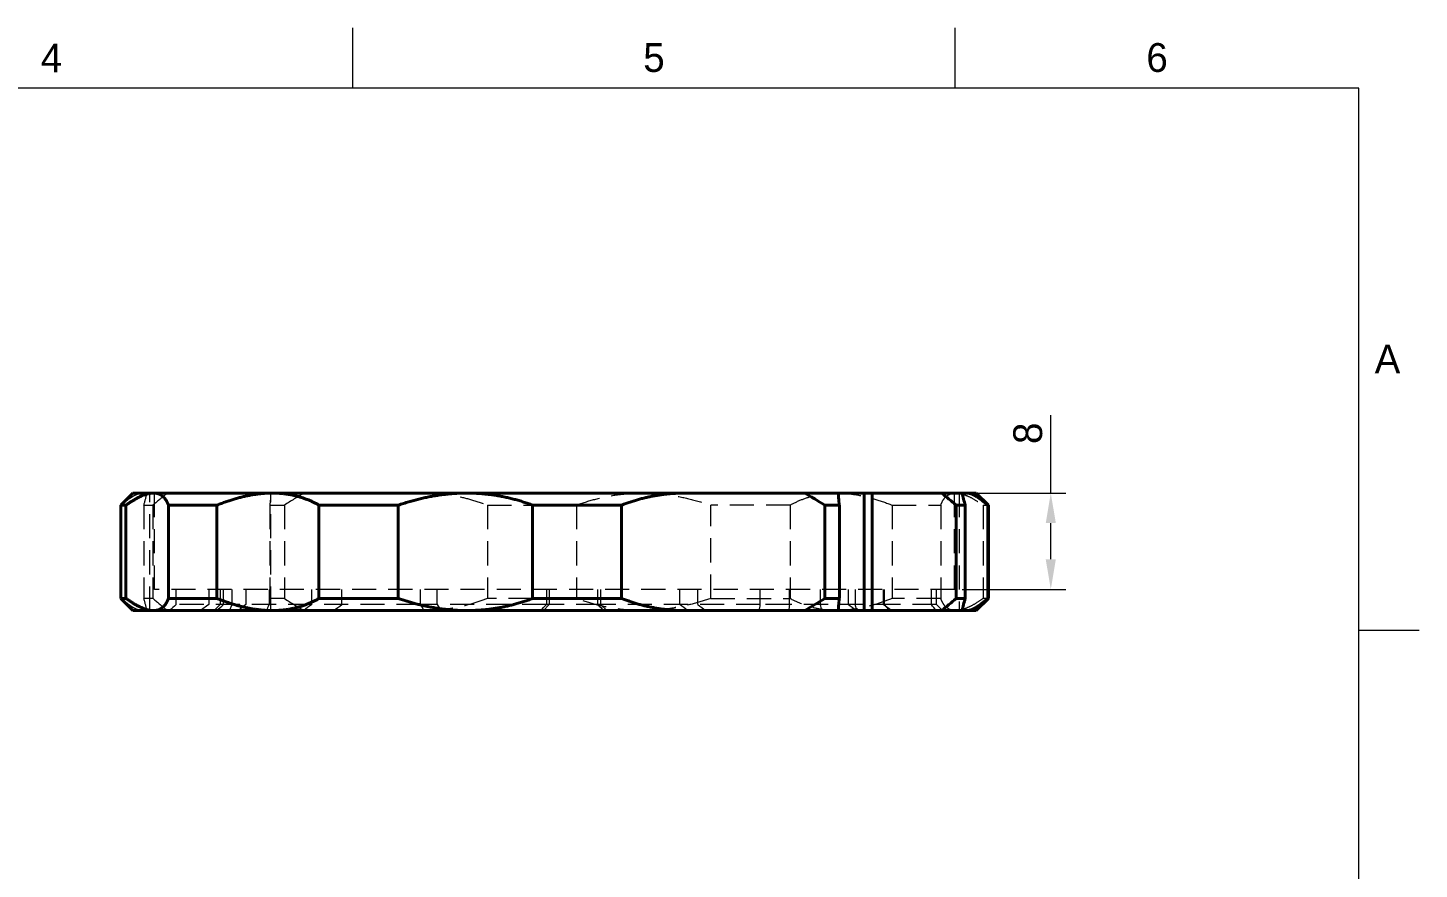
# Model space of a CAD drawing. Header units: millimetres. Extents: x 15 to 292, y 5 to 205.
# Drawn here: x 176.5 to 292, y 135.2 to 205 of the extents above; entities that cross this region are included whole.
import ezdxf

# ---------------------------------------------------------------- set-up
doc = ezdxf.new("R2010")
doc.units = ezdxf.units.MM
doc.linetypes.add('DraftedLine', pattern=[3, 2, -1])
for name, color, linetype in [('Annotations', 7, 'Continuous'), ('Border', 7, 'Continuous'), ('Geometries', 7, 'Continuous')]:
    doc.layers.add(name, color=color, linetype=linetype)
doc.styles.add('Shapr0', font='txt', dxfattribs={"height": 2.3925})
doc.styles.add('Shapr8', font='txt', dxfattribs={"height": 2.3925})
doc.dimstyles.new('ISO-25', dxfattribs={"dimtxt": 2.5, "dimasz": 2.5, "dimexe": 1.25, "dimexo": 0.625, "dimtad": 1, "dimtxsty": 'Standard', "dimcen": 2.5, "dimadec": 0, "dimazin": 0, "dimtfac": 1, "dimtmove": 0, "dimatfit": 3, "dimfxl": 1, "dimarcsym": 0})

# ---------------------------------------------------------------- blocks, each defined once
blk = doc.blocks.new('*D3')
at = {"layer": 'Annotations', "color": 0, "linetype": 'Continuous', "lineweight": 15}
for p, q in [((261.43, 166.38), (261.43, 172.84)), ((254.07, 166.38), (262.68, 166.38)), ((261.43, 160.88), (261.43, 163.88)), ((254.07, 158.38), (262.68, 158.38))]:
    blk.add_line(p, q, dxfattribs=at)
at = {"layer": 'Annotations', "color": 0}
for points in [[(261.85, 163.88), (261.01, 163.88), (261.43, 166.38)], [(261.01, 160.88), (261.85, 160.88), (261.43, 158.38)]]:
    blk.add_solid(points, dxfattribs=at)
at = {"layer": 'Defpoints', "color": 0}
for p in [(253.45, 166.38), (261.43, 166.38), (253.45, 158.38)]:
    blk.add_point(p, dxfattribs=at)
at = {"layer": 'Annotations', "color": 0, "lineweight": 15, "insert": (259.53, 171.34), "char_height": 2.393, "attachment_point": 5, "rotation": 90, "style": 'Shapr8'}
blk.add_mtext('\\A1;8', dxfattribs=at)

msp = doc.modelspace()

# ---------------------------------------------------------------- linework, layer by layer
at = {"layer": 'Border', "linetype": 'Continuous', "lineweight": 15}
for p, q in [((203.5, 200), (203.5, 205)), ((253.5, 200), (253.5, 205)), ((287, 200), (20, 200)), ((287, 10), (287, 200)), ((287, 155), (292, 155))]:
    msp.add_line(p, q, dxfattribs=at)
at = {"layer": 'Geometries', "linetype": 'Continuous', "lineweight": 40}
for p, q in [((185.25, 166.375), (184.25, 165.375)), ((185.25, 166.375), (186.963, 166.375)), ((186.963, 166.375), (196.83, 166.375)), ((196.83, 166.375), (212.973, 166.375)), ((212.973, 166.375), (231.066, 166.375)), ((231.066, 166.375), (241.013, 166.375)), ((241.013, 166.375), (243.808, 166.375)), ((243.808, 166.375), (243.808, 166.375)), ((243.808, 166.375), (245.933, 166.375)), ((245.933, 166.375), (245.933, 156.625)), ((245.933, 166.375), (246.607, 166.375)), ((246.607, 166.375), (246.607, 156.625)), ((246.607, 166.375), (252.366, 166.375)), ((252.366, 166.375), (254.072, 166.375)), ((254.072, 166.375), (254.485, 166.375)), ((254.485, 166.375), (255.25, 166.375)), ((256.25, 165.375), (255.25, 166.375)), ((184.25, 165.375), (184.25, 157.625)), ((184.683, 165.375), (184.25, 165.375)), ((184.683, 165.375), (184.683, 157.625)), ((188.204, 165.375), (188.204, 157.625)), ((192.23, 165.375), (188.204, 165.375)), ((192.23, 165.375), (192.23, 157.625)), ((200.7, 165.375), (200.7, 157.625)), ((207.286, 165.375), (200.7, 165.375)), ((207.286, 165.375), (207.286, 157.625)), ((218.433, 165.375), (218.433, 157.625)), ((225.815, 165.375), (218.433, 165.375)), ((225.815, 165.375), (225.815, 157.625)), ((242.672, 165.375), (242.672, 157.625)), ((243.885, 165.375), (242.672, 165.375)), ((243.885, 165.375), (243.885, 157.625)), ((253.573, 165.375), (253.573, 157.625)), ((254.329, 165.375), (253.573, 165.375)), ((254.329, 165.375), (254.329, 157.625)), ((256.204, 165.375), (256.204, 157.625)), ((256.25, 165.375), (256.204, 165.375)), ((256.25, 157.625), (256.25, 165.375)), ((184.25, 157.625), (185.25, 156.625)), ((184.25, 157.625), (184.683, 157.625)), ((188.204, 157.625), (192.23, 157.625)), ((200.7, 157.625), (207.286, 157.625)), ((218.433, 157.625), (225.815, 157.625)), ((242.672, 157.625), (243.885, 157.625)), ((253.573, 157.625), (254.329, 157.625)), ((255.25, 156.625), (256.25, 157.625)), ((256.204, 157.625), (256.25, 157.625)), ((186.963, 156.625), (185.25, 156.625)), ((196.83, 156.625), (186.963, 156.625)), ((212.973, 156.625), (196.83, 156.625)), ((231.066, 156.625), (212.973, 156.625)), ((231.066, 156.625), (241.013, 156.625)), ((243.808, 156.625), (241.013, 156.625)), ((243.808, 156.625), (243.808, 156.625)), ((243.808, 156.625), (245.933, 156.625)), ((245.933, 156.625), (246.607, 156.625)), ((246.607, 156.625), (252.366, 156.625)), ((254.072, 156.625), (252.366, 156.625)), ((254.072, 156.625), (254.485, 156.625)), ((255.25, 156.625), (254.485, 156.625))]:
    msp.add_line(p, q, dxfattribs=at)
at = {"layer": 'Geometries', "linetype": 'DraftedLine', "lineweight": 15}
for p, q in [((186.67, 156.625), (186.67, 166.375)), ((187.05, 158.375), (187.05, 166.375)), ((196.692, 156.625), (196.692, 166.375)), ((243.808, 166.375), (243.808, 156.625)), ((245.932, 166.375), (245.932, 156.625)), ((253.45, 158.375), (253.45, 166.375)), ((253.83, 166.375), (253.83, 156.625)), ((184.296, 165.375), (184.296, 157.625)), ((186.171, 165.375), (186.171, 157.625)), ((186.171, 165.375), (186.927, 165.375)), ((186.927, 165.375), (186.927, 157.625)), ((196.615, 165.375), (196.615, 157.625)), ((196.615, 165.375), (197.828, 165.375)), ((197.828, 165.375), (197.828, 157.625)), ((214.685, 165.375), (214.685, 157.625)), ((214.685, 165.375), (218.433, 165.375)), ((222.067, 165.375), (222.067, 157.625)), ((233.214, 157.625), (233.214, 165.375)), ((239.8, 165.375), (233.214, 165.375)), ((239.8, 165.375), (239.8, 157.625)), ((248.27, 165.375), (248.27, 157.625)), ((248.27, 165.375), (252.296, 165.375)), ((252.296, 165.375), (252.296, 157.625)), ((255.817, 165.375), (256.204, 165.375)), ((255.817, 165.375), (255.817, 157.625)), ((253.45, 158.375), (187.05, 158.375)), ((188.857, 157.125), (188.857, 158.375)), ((191.553, 158.375), (191.553, 157.125)), ((192.5, 158.375), (192.5, 157.125)), ((192.768, 157.125), (192.768, 158.375)), ((193.482, 158.375), (193.482, 157.125)), ((194.632, 158.375), (194.632, 157.125)), ((196.562, 158.375), (196.562, 157.125)), ((200.097, 157.125), (200.097, 158.375)), ((202.609, 157.125), (202.609, 158.375)), ((209.135, 157.125), (209.135, 158.375)), ((210.52, 157.125), (210.52, 158.375)), ((219.576, 158.375), (219.576, 157.125)), ((219.809, 158.375), (219.809, 157.125)), ((223.82, 158.375), (223.82, 157.125)), ((224.053, 158.375), (224.053, 157.125)), ((230.657, 157.125), (230.657, 158.375)), ((232.138, 157.125), (232.138, 158.375)), ((237.325, 157.125), (237.325, 158.375)), ((239.755, 157.125), (239.755, 158.375)), ((242.297, 158.375), (242.297, 157.125)), ((244.612, 158.375), (244.612, 157.125)), ((245.196, 158.375), (245.196, 157.125)), ((247.511, 158.375), (247.511, 157.125)), ((247.622, 157.125), (247.622, 158.375)), ((251.518, 157.125), (251.518, 158.375)), ((251.95, 157.125), (251.95, 158.375)), ((186.927, 157.625), (186.171, 157.625)), ((209.135, 157.125), (188.857, 157.125)), ((191.553, 157.125), (190.88, 156.625)), ((192.5, 157.125), (192, 156.625)), ((193.482, 157.125), (193.264, 156.625)), ((197.828, 157.625), (196.615, 157.625)), ((210.52, 157.125), (209.135, 157.125)), ((219.576, 157.125), (210.52, 157.125)), ((218.433, 157.625), (214.685, 157.625)), ((219.809, 157.125), (219.336, 156.625)), ((219.809, 157.125), (219.576, 157.125)), ((224.053, 157.125), (219.809, 157.125)), ((224.053, 157.125), (224.579, 156.625)), ((237.325, 157.125), (224.053, 157.125)), ((233.214, 157.625), (239.8, 157.625)), ((239.755, 157.125), (237.325, 157.125)), ((251.95, 157.125), (239.755, 157.125)), ((245.343, 156.625), (245.196, 157.125)), ((248.203, 156.625), (247.511, 157.125)), ((252.296, 157.625), (248.27, 157.625)), ((252.45, 156.625), (251.95, 157.125)), ((256.204, 157.625), (255.817, 157.625))]:
    msp.add_line(p, q, dxfattribs=at)
at = {"layer": 'Geometries', "linetype": 'DraftedLine', "lineweight": 15, "flags": 128}
for points in [[(184.296, 165.375), (184.331, 165.406), (184.366, 165.436), (184.4, 165.466), (184.435, 165.495), (184.469, 165.524), (184.503, 165.553), (184.537, 165.581), (184.571, 165.609), (184.604, 165.636), (184.637, 165.663), (184.67, 165.69), (184.703, 165.716), (184.736, 165.741), (184.768, 165.766), (184.8, 165.791), (184.832, 165.815), (184.864, 165.839), (184.895, 165.862), (184.927, 165.885), (184.958, 165.907), (184.988, 165.929), (185.019, 165.95), (185.049, 165.971), (185.079, 165.992), (185.109, 166.011), (185.139, 166.031), (185.168, 166.05), (185.197, 166.068), (185.226, 166.086), (185.255, 166.103), (185.283, 166.12), (185.311, 166.136), (185.339, 166.152), (185.367, 166.168), (185.394, 166.182), (185.421, 166.196), (185.448, 166.21), (185.474, 166.223), (185.501, 166.236), (185.526, 166.248), (185.552, 166.26), (185.578, 166.271), (185.603, 166.281), (185.628, 166.291), (185.653, 166.3), (185.679, 166.31), (185.705, 166.319), (185.731, 166.327), (185.757, 166.335), (185.782, 166.342), (185.807, 166.348), (185.831, 166.354), (185.855, 166.359), (185.879, 166.363), (185.902, 166.367), (185.926, 166.37), (185.948, 166.372), (185.971, 166.374), (185.993, 166.375), (186.015, 166.375)], [(196.692, 166.375), (196.692, 166.314), (196.691, 166.254), (196.689, 166.192), (196.687, 166.131), (196.684, 166.069), (196.681, 166.008), (196.677, 165.946), (196.672, 165.883), (196.667, 165.821), (196.661, 165.758), (196.655, 165.695), (196.648, 165.632), (196.641, 165.568), (196.633, 165.504), (196.624, 165.439), (196.615, 165.375)], [(209.434, 166.375), (209.525, 166.375), (209.615, 166.374), (209.705, 166.372), (209.795, 166.371), (209.885, 166.368), (209.975, 166.365), (210.064, 166.361), (210.154, 166.357), (210.243, 166.352), (210.333, 166.347), (210.422, 166.341), (210.511, 166.335), (210.601, 166.328), (210.69, 166.32), (210.779, 166.312), (210.867, 166.304), (210.956, 166.294), (211.044, 166.285), (211.132, 166.275), (211.219, 166.264), (211.307, 166.252), (211.394, 166.241), (211.482, 166.228), (211.569, 166.215), (211.656, 166.202), (211.743, 166.188), (211.83, 166.173), (211.916, 166.158), (212.003, 166.143), (212.089, 166.127), (212.175, 166.11), (212.261, 166.093), (212.346, 166.075), (212.431, 166.057), (212.516, 166.039), (212.601, 166.02), (212.685, 166), (212.77, 165.98), (212.854, 165.959), (212.938, 165.938), (213.022, 165.917), (213.105, 165.895), (213.189, 165.872), (213.272, 165.849), (213.355, 165.825), (213.446, 165.799), (213.536, 165.772), (213.626, 165.745), (213.716, 165.717), (213.805, 165.689), (213.894, 165.66), (213.983, 165.63), (214.072, 165.6), (214.16, 165.57), (214.248, 165.539), (214.336, 165.507), (214.424, 165.475), (214.511, 165.442), (214.598, 165.409), (214.685, 165.375)], [(222.067, 165.375), (222.159, 165.409), (222.252, 165.443), (222.345, 165.476), (222.438, 165.508), (222.532, 165.54), (222.625, 165.572), (222.719, 165.603), (222.814, 165.633), (222.909, 165.663), (223.004, 165.693), (223.099, 165.722), (223.195, 165.75), (223.291, 165.778), (223.387, 165.805), (223.483, 165.831), (223.58, 165.857), (223.676, 165.883), (223.773, 165.907), (223.871, 165.932), (223.968, 165.955), (224.066, 165.978), (224.165, 166.001), (224.263, 166.023), (224.362, 166.044), (224.461, 166.064), (224.56, 166.084), (224.659, 166.104), (224.758, 166.122), (224.858, 166.14), (224.958, 166.158), (225.058, 166.174), (225.158, 166.19), (225.259, 166.206), (225.36, 166.221), (225.461, 166.235), (225.562, 166.248), (225.648, 166.259), (225.735, 166.27), (225.821, 166.28), (225.908, 166.289), (225.995, 166.298), (226.082, 166.307), (226.169, 166.315), (226.256, 166.322), (226.343, 166.329), (226.43, 166.336), (226.518, 166.342), (226.606, 166.347), (226.694, 166.352), (226.782, 166.357), (226.87, 166.361), (226.952, 166.364), (227.034, 166.367), (227.116, 166.37), (227.198, 166.371), (227.28, 166.373), (227.362, 166.374), (227.445, 166.375), (227.527, 166.375)], [(227.527, 166.375), (227.609, 166.375), (227.692, 166.374), (227.774, 166.373), (227.856, 166.371), (227.939, 166.37), (228.022, 166.367), (228.104, 166.364), (228.187, 166.361), (228.291, 166.356), (228.394, 166.351), (228.498, 166.345), (228.602, 166.338), (228.706, 166.33), (228.81, 166.322), (228.914, 166.313), (229.018, 166.304), (229.122, 166.294), (229.226, 166.283), (229.331, 166.271), (229.435, 166.259), (229.539, 166.246), (229.642, 166.233), (229.746, 166.218), (229.85, 166.203), (229.954, 166.188), (230.057, 166.172), (230.161, 166.155), (230.264, 166.138), (230.368, 166.119), (230.472, 166.101), (230.575, 166.081), (230.679, 166.061), (230.782, 166.041), (230.885, 166.019), (230.988, 165.998), (231.091, 165.975), (231.194, 165.952), (231.296, 165.929), (231.399, 165.904), (231.501, 165.879), (231.604, 165.854), (231.707, 165.828), (231.809, 165.801), (231.911, 165.774), (232.021, 165.744), (232.13, 165.714), (232.239, 165.683), (232.348, 165.651), (232.457, 165.619), (232.565, 165.586), (232.674, 165.552), (232.782, 165.518), (232.89, 165.483), (232.998, 165.448), (233.106, 165.412), (233.214, 165.375)], [(239.8, 165.375), (239.861, 165.409), (239.922, 165.443), (239.983, 165.476), (240.045, 165.508), (240.107, 165.54), (240.169, 165.572), (240.232, 165.603), (240.295, 165.633), (240.359, 165.663), (240.423, 165.693), (240.487, 165.722), (240.552, 165.75), (240.617, 165.778), (240.682, 165.805), (240.748, 165.831), (240.814, 165.857), (240.881, 165.883), (240.947, 165.907), (241.015, 165.932), (241.082, 165.955), (241.15, 165.978), (241.219, 166.001), (241.287, 166.023), (241.357, 166.044), (241.426, 166.064), (241.496, 166.084), (241.566, 166.104), (241.636, 166.122), (241.707, 166.14), (241.778, 166.158), (241.849, 166.174), (241.921, 166.19), (241.993, 166.206), (242.066, 166.221), (242.138, 166.235), (242.212, 166.248), (242.274, 166.259), (242.337, 166.27), (242.4, 166.28), (242.463, 166.289), (242.527, 166.298), (242.59, 166.307), (242.654, 166.315), (242.718, 166.322), (242.783, 166.329), (242.847, 166.336), (242.912, 166.342), (242.977, 166.347), (243.043, 166.352), (243.109, 166.357), (243.174, 166.361), (243.236, 166.364), (243.297, 166.367), (243.359, 166.37), (243.421, 166.371), (243.483, 166.373), (243.545, 166.374), (243.607, 166.375), (243.67, 166.375)], [(243.67, 166.375), (243.732, 166.375), (243.795, 166.374), (243.858, 166.373), (243.921, 166.371), (243.984, 166.37), (244.048, 166.367), (244.111, 166.364), (244.175, 166.361), (244.255, 166.356), (244.335, 166.351), (244.416, 166.345), (244.497, 166.338), (244.578, 166.33), (244.659, 166.322), (244.74, 166.313), (244.822, 166.304), (244.904, 166.294), (244.986, 166.283), (245.069, 166.271), (245.151, 166.259), (245.234, 166.246), (245.316, 166.233), (245.399, 166.218), (245.482, 166.203), (245.565, 166.188), (245.648, 166.172), (245.731, 166.155), (245.815, 166.138), (245.899, 166.119), (245.983, 166.101), (246.067, 166.081), (246.151, 166.061), (246.235, 166.041), (246.319, 166.019), (246.404, 165.998), (246.488, 165.975), (246.573, 165.952), (246.657, 165.929), (246.742, 165.904), (246.827, 165.879), (246.912, 165.854), (246.997, 165.828), (247.082, 165.801), (247.167, 165.774), (247.259, 165.744), (247.35, 165.714), (247.442, 165.683), (247.534, 165.651), (247.625, 165.619), (247.717, 165.586), (247.809, 165.552), (247.901, 165.518), (247.993, 165.483), (248.085, 165.448), (248.177, 165.412), (248.27, 165.375)], [(252.296, 165.375), (252.308, 165.409), (252.321, 165.443), (252.334, 165.476), (252.348, 165.508), (252.361, 165.54), (252.376, 165.572), (252.39, 165.603), (252.405, 165.633), (252.421, 165.663), (252.436, 165.693), (252.453, 165.722), (252.469, 165.75), (252.486, 165.778), (252.503, 165.805), (252.521, 165.831), (252.539, 165.857), (252.557, 165.883), (252.576, 165.907), (252.595, 165.932), (252.614, 165.955), (252.634, 165.978), (252.654, 166.001), (252.675, 166.023), (252.696, 166.044), (252.717, 166.064), (252.739, 166.084), (252.761, 166.104), (252.783, 166.122), (252.806, 166.14), (252.829, 166.158), (252.853, 166.174), (252.877, 166.19), (252.901, 166.206), (252.926, 166.221), (252.951, 166.235), (252.977, 166.248), (252.999, 166.259), (253.021, 166.27), (253.044, 166.28), (253.066, 166.289), (253.09, 166.298), (253.113, 166.307), (253.137, 166.315), (253.161, 166.322), (253.185, 166.329), (253.209, 166.336), (253.234, 166.342), (253.259, 166.347), (253.285, 166.352), (253.31, 166.357), (253.336, 166.361), (253.36, 166.364), (253.385, 166.367), (253.41, 166.37), (253.435, 166.371), (253.46, 166.373), (253.485, 166.374), (253.511, 166.375), (253.537, 166.375)], [(253.537, 166.375), (253.563, 166.375), (253.589, 166.374), (253.616, 166.373), (253.643, 166.371), (253.67, 166.37), (253.697, 166.367), (253.724, 166.364), (253.752, 166.361), (253.787, 166.356), (253.823, 166.351), (253.858, 166.345), (253.894, 166.338), (253.931, 166.33), (253.967, 166.322), (254.005, 166.313), (254.042, 166.304), (254.08, 166.294), (254.118, 166.283), (254.156, 166.271), (254.195, 166.259), (254.234, 166.246), (254.273, 166.233), (254.313, 166.218), (254.353, 166.203), (254.393, 166.188), (254.434, 166.172), (254.474, 166.155), (254.515, 166.138), (254.557, 166.119), (254.599, 166.101), (254.641, 166.081), (254.683, 166.061), (254.726, 166.041), (254.768, 166.019), (254.811, 165.998), (254.855, 165.975), (254.898, 165.952), (254.942, 165.929), (254.986, 165.904), (255.031, 165.879), (255.075, 165.854), (255.12, 165.828), (255.165, 165.801), (255.211, 165.774), (255.26, 165.744), (255.309, 165.714), (255.359, 165.683), (255.409, 165.651), (255.459, 165.619), (255.509, 165.586), (255.56, 165.552), (255.611, 165.518), (255.662, 165.483), (255.713, 165.448), (255.765, 165.412), (255.817, 165.375)], [(186.015, 156.625), (185.995, 156.625), (185.975, 156.626), (185.954, 156.628), (185.933, 156.629), (185.912, 156.632), (185.891, 156.635), (185.869, 156.639), (185.848, 156.643), (185.825, 156.648), (185.803, 156.653), (185.78, 156.659), (185.757, 156.665), (185.733, 156.672), (185.71, 156.68), (185.686, 156.688), (185.661, 156.696), (185.637, 156.706), (185.612, 156.715), (185.587, 156.725), (185.562, 156.736), (185.536, 156.748), (185.511, 156.759), (185.484, 156.772), (185.458, 156.785), (185.432, 156.798), (185.405, 156.812), (185.377, 156.827), (185.35, 156.842), (185.322, 156.857), (185.294, 156.873), (185.266, 156.89), (185.237, 156.907), (185.209, 156.925), (185.18, 156.943), (185.151, 156.961), (185.121, 156.98), (185.092, 157), (185.062, 157.02), (185.032, 157.041), (185.002, 157.062), (184.971, 157.083), (184.94, 157.105), (184.909, 157.128), (184.877, 157.151), (184.846, 157.175), (184.811, 157.201), (184.776, 157.228), (184.741, 157.255), (184.705, 157.283), (184.669, 157.311), (184.633, 157.34), (184.597, 157.37), (184.56, 157.4), (184.523, 157.43), (184.486, 157.461), (184.448, 157.493), (184.411, 157.525), (184.373, 157.558), (184.334, 157.591), (184.296, 157.625)], [(188.857, 157.125), (188.716, 157), (188.576, 156.875), (188.436, 156.75), (188.296, 156.625)], [(192.208, 156.625), (192.348, 156.75), (192.488, 156.875), (192.628, 157), (192.768, 157.125)], [(194.632, 157.125), (194.473, 157), (194.314, 156.875), (194.155, 156.75), (193.996, 156.625)], [(196.38, 156.625), (196.425, 156.75), (196.47, 156.875), (196.516, 157), (196.562, 157.125)], [(196.615, 157.625), (196.624, 157.561), (196.633, 157.497), (196.641, 157.434), (196.648, 157.37), (196.655, 157.307), (196.661, 157.244), (196.667, 157.181), (196.672, 157.119), (196.677, 157.056), (196.681, 156.994), (196.684, 156.932), (196.687, 156.871), (196.689, 156.809), (196.691, 156.747), (196.692, 156.686), (196.692, 156.625)], [(200.097, 157.125), (199.922, 157), (199.747, 156.875), (199.571, 156.75), (199.396, 156.625)], [(201.908, 156.625), (202.083, 156.75), (202.258, 156.875), (202.433, 157), (202.609, 157.125)], [(209.429, 156.625), (209.355, 156.75), (209.282, 156.875), (209.208, 157), (209.135, 157.125)], [(214.685, 157.625), (214.606, 157.594), (214.527, 157.564), (214.447, 157.534), (214.368, 157.505), (214.288, 157.476), (214.207, 157.447), (214.127, 157.419), (214.046, 157.391), (213.965, 157.364), (213.884, 157.337), (213.802, 157.31), (213.721, 157.284), (213.638, 157.259), (213.556, 157.234), (213.473, 157.209), (213.391, 157.185), (213.308, 157.161), (213.225, 157.138), (213.141, 157.115), (213.058, 157.093), (212.974, 157.071), (212.89, 157.05), (212.806, 157.029), (212.721, 157.008), (212.637, 156.989), (212.551, 156.969), (212.466, 156.95), (212.38, 156.932), (212.295, 156.914), (212.208, 156.897), (212.123, 156.88), (212.036, 156.864), (211.95, 156.848), (211.864, 156.832), (211.777, 156.818), (211.69, 156.804), (211.603, 156.79), (211.516, 156.777), (211.428, 156.764), (211.34, 156.752), (211.252, 156.74), (211.164, 156.729), (211.075, 156.719), (210.987, 156.709), (210.898, 156.7), (210.802, 156.69), (210.705, 156.681), (210.609, 156.673), (210.512, 156.665), (210.415, 156.658), (210.318, 156.652), (210.22, 156.646), (210.123, 156.641), (210.025, 156.637), (209.928, 156.633), (209.829, 156.63), (209.731, 156.628), (209.632, 156.626), (209.533, 156.625), (209.434, 156.625)], [(210.52, 157.125), (210.593, 157), (210.667, 156.875), (210.74, 156.75), (210.814, 156.625)], [(219.101, 156.625), (219.22, 156.75), (219.339, 156.875), (219.457, 157), (219.576, 157.125)], [(227.527, 156.625), (227.434, 156.625), (227.341, 156.626), (227.248, 156.628), (227.156, 156.629), (227.063, 156.632), (226.971, 156.635), (226.878, 156.639), (226.786, 156.643), (226.694, 156.648), (226.602, 156.653), (226.509, 156.659), (226.417, 156.665), (226.325, 156.672), (226.232, 156.68), (226.14, 156.688), (226.049, 156.696), (225.958, 156.706), (225.867, 156.715), (225.775, 156.725), (225.685, 156.736), (225.594, 156.748), (225.503, 156.759), (225.413, 156.772), (225.322, 156.785), (225.232, 156.798), (225.142, 156.812), (225.051, 156.827), (224.961, 156.842), (224.871, 156.857), (224.782, 156.873), (224.692, 156.89), (224.603, 156.907), (224.515, 156.925), (224.426, 156.943), (224.337, 156.961), (224.249, 156.98), (224.161, 157), (224.073, 157.02), (223.985, 157.041), (223.898, 157.062), (223.81, 157.083), (223.723, 157.105), (223.636, 157.128), (223.548, 157.151), (223.462, 157.175), (223.367, 157.201), (223.272, 157.228), (223.178, 157.255), (223.084, 157.283), (222.991, 157.311), (222.897, 157.34), (222.804, 157.37), (222.711, 157.4), (222.618, 157.43), (222.526, 157.461), (222.434, 157.493), (222.341, 157.525), (222.25, 157.558), (222.158, 157.591), (222.067, 157.625)], [(223.82, 157.125), (223.951, 157), (224.082, 156.875), (224.212, 156.75), (224.343, 156.625)], [(233.214, 157.625), (233.124, 157.594), (233.034, 157.564), (232.943, 157.534), (232.853, 157.505), (232.762, 157.476), (232.671, 157.447), (232.58, 157.419), (232.489, 157.391), (232.398, 157.364), (232.307, 157.337), (232.215, 157.31), (232.124, 157.284), (232.032, 157.259), (231.94, 157.234), (231.847, 157.209), (231.756, 157.185), (231.663, 157.161), (231.571, 157.138), (231.479, 157.115), (231.387, 157.093), (231.294, 157.071), (231.202, 157.05), (231.109, 157.029), (231.017, 157.008), (230.924, 156.989), (230.831, 156.969), (230.737, 156.95), (230.644, 156.932), (230.551, 156.914), (230.457, 156.897), (230.364, 156.88), (230.271, 156.864), (230.177, 156.848), (230.084, 156.832), (229.991, 156.818), (229.897, 156.804), (229.804, 156.79), (229.71, 156.777), (229.617, 156.764), (229.523, 156.752), (229.429, 156.74), (229.335, 156.729), (229.241, 156.719), (229.147, 156.709), (229.053, 156.7), (228.952, 156.69), (228.85, 156.681), (228.748, 156.673), (228.646, 156.665), (228.545, 156.658), (228.443, 156.652), (228.341, 156.646), (228.24, 156.641), (228.138, 156.637), (228.037, 156.633), (227.934, 156.63), (227.832, 156.628), (227.731, 156.626), (227.629, 156.625), (227.527, 156.625)], [(231.306, 156.625), (231.144, 156.75), (230.982, 156.875), (230.819, 157), (230.657, 157.125)], [(232.138, 157.125), (232.301, 157), (232.463, 156.875), (232.626, 156.75), (232.788, 156.625)], [(237.235, 156.625), (237.258, 156.75), (237.281, 156.875), (237.303, 157), (237.325, 157.125)], [(239.755, 157.125), (239.733, 157), (239.711, 156.875), (239.689, 156.75), (239.666, 156.625)], [(243.67, 156.625), (243.599, 156.625), (243.529, 156.626), (243.459, 156.628), (243.389, 156.629), (243.319, 156.632), (243.25, 156.635), (243.181, 156.639), (243.112, 156.643), (243.043, 156.648), (242.974, 156.653), (242.906, 156.659), (242.837, 156.665), (242.769, 156.672), (242.701, 156.68), (242.634, 156.688), (242.566, 156.696), (242.5, 156.706), (242.433, 156.715), (242.367, 156.725), (242.3, 156.736), (242.235, 156.748), (242.169, 156.759), (242.104, 156.772), (242.039, 156.785), (241.974, 156.798), (241.909, 156.812), (241.844, 156.827), (241.78, 156.842), (241.716, 156.857), (241.652, 156.873), (241.589, 156.89), (241.526, 156.907), (241.464, 156.925), (241.401, 156.943), (241.339, 156.961), (241.278, 156.98), (241.216, 157), (241.155, 157.02), (241.094, 157.041), (241.033, 157.062), (240.973, 157.083), (240.913, 157.105), (240.853, 157.128), (240.793, 157.151), (240.733, 157.175), (240.669, 157.201), (240.605, 157.228), (240.541, 157.255), (240.477, 157.283), (240.414, 157.311), (240.351, 157.34), (240.289, 157.37), (240.226, 157.4), (240.165, 157.43), (240.103, 157.461), (240.042, 157.493), (239.981, 157.525), (239.92, 157.558), (239.86, 157.591), (239.8, 157.625)], [(242.297, 157.125), (242.326, 157), (242.355, 156.875), (242.383, 156.75), (242.41, 156.625)], [(248.27, 157.625), (248.193, 157.594), (248.115, 157.564), (248.038, 157.534), (247.961, 157.505), (247.884, 157.476), (247.807, 157.447), (247.73, 157.419), (247.653, 157.391), (247.576, 157.364), (247.499, 157.337), (247.422, 157.31), (247.345, 157.284), (247.268, 157.259), (247.191, 157.234), (247.114, 157.209), (247.038, 157.185), (246.961, 157.161), (246.884, 157.138), (246.808, 157.115), (246.732, 157.093), (246.655, 157.071), (246.579, 157.05), (246.503, 157.029), (246.427, 157.008), (246.351, 156.989), (246.275, 156.969), (246.199, 156.95), (246.123, 156.932), (246.047, 156.914), (245.971, 156.897), (245.895, 156.88), (245.82, 156.864), (245.745, 156.848), (245.67, 156.832), (245.595, 156.818), (245.52, 156.804), (245.445, 156.79), (245.37, 156.777), (245.296, 156.764), (245.221, 156.752), (245.147, 156.74), (245.072, 156.729), (244.998, 156.719), (244.924, 156.709), (244.85, 156.7), (244.77, 156.69), (244.69, 156.681), (244.611, 156.673), (244.531, 156.665), (244.452, 156.658), (244.373, 156.652), (244.294, 156.646), (244.216, 156.641), (244.137, 156.637), (244.059, 156.633), (243.981, 156.63), (243.903, 156.628), (243.825, 156.626), (243.747, 156.625), (243.67, 156.625)], [(245.27, 156.625), (245.106, 156.75), (244.941, 156.875), (244.777, 157), (244.612, 157.125)], [(247.622, 157.125), (247.724, 157), (247.826, 156.875), (247.927, 156.75), (248.028, 156.625)], [(251.925, 156.625), (251.823, 156.75), (251.722, 156.875), (251.62, 157), (251.518, 157.125)], [(253.537, 156.625), (253.508, 156.625), (253.479, 156.626), (253.45, 156.628), (253.422, 156.629), (253.394, 156.632), (253.366, 156.635), (253.339, 156.639), (253.311, 156.643), (253.285, 156.648), (253.258, 156.653), (253.232, 156.659), (253.205, 156.665), (253.18, 156.672), (253.154, 156.68), (253.129, 156.688), (253.104, 156.696), (253.08, 156.706), (253.055, 156.715), (253.032, 156.725), (253.008, 156.736), (252.985, 156.748), (252.962, 156.759), (252.939, 156.772), (252.917, 156.785), (252.895, 156.798), (252.873, 156.812), (252.851, 156.827), (252.83, 156.842), (252.809, 156.857), (252.789, 156.873), (252.768, 156.89), (252.748, 156.907), (252.729, 156.925), (252.709, 156.943), (252.69, 156.961), (252.672, 156.98), (252.653, 157), (252.635, 157.02), (252.617, 157.041), (252.6, 157.062), (252.583, 157.083), (252.566, 157.105), (252.549, 157.128), (252.533, 157.151), (252.517, 157.175), (252.5, 157.201), (252.483, 157.228), (252.466, 157.255), (252.45, 157.283), (252.434, 157.311), (252.419, 157.34), (252.404, 157.37), (252.389, 157.4), (252.375, 157.43), (252.361, 157.461), (252.347, 157.493), (252.334, 157.525), (252.321, 157.558), (252.308, 157.591), (252.296, 157.625)], [(255.817, 157.625), (255.774, 157.594), (255.73, 157.564), (255.687, 157.534), (255.644, 157.505), (255.601, 157.476), (255.559, 157.447), (255.516, 157.419), (255.474, 157.391), (255.432, 157.364), (255.39, 157.337), (255.348, 157.31), (255.306, 157.284), (255.265, 157.259), (255.224, 157.234), (255.183, 157.209), (255.142, 157.185), (255.101, 157.161), (255.061, 157.138), (255.021, 157.115), (254.981, 157.093), (254.941, 157.071), (254.902, 157.05), (254.862, 157.029), (254.823, 157.008), (254.784, 156.989), (254.746, 156.969), (254.707, 156.95), (254.669, 156.932), (254.631, 156.914), (254.593, 156.897), (254.555, 156.88), (254.518, 156.864), (254.481, 156.848), (254.444, 156.832), (254.408, 156.818), (254.371, 156.804), (254.335, 156.79), (254.299, 156.777), (254.264, 156.764), (254.228, 156.752), (254.193, 156.74), (254.158, 156.729), (254.123, 156.719), (254.089, 156.709), (254.055, 156.7), (254.018, 156.69), (253.982, 156.681), (253.946, 156.673), (253.91, 156.665), (253.874, 156.658), (253.839, 156.652), (253.804, 156.646), (253.77, 156.641), (253.736, 156.637), (253.702, 156.633), (253.668, 156.63), (253.635, 156.628), (253.602, 156.626), (253.569, 156.625), (253.537, 156.625)]]:
    msp.add_lwpolyline(points, dxfattribs=at)
at = {"layer": 'Geometries', "linetype": 'Continuous', "lineweight": 40, "flags": 128}
for points in [[(186.963, 166.375), (186.937, 166.375), (186.911, 166.374), (186.884, 166.373), (186.857, 166.371), (186.83, 166.37), (186.803, 166.367), (186.776, 166.364), (186.748, 166.361), (186.713, 166.356), (186.677, 166.351), (186.642, 166.345), (186.606, 166.338), (186.569, 166.33), (186.533, 166.322), (186.495, 166.313), (186.458, 166.304), (186.42, 166.294), (186.382, 166.283), (186.344, 166.271), (186.305, 166.259), (186.266, 166.246), (186.227, 166.233), (186.187, 166.218), (186.147, 166.203), (186.107, 166.188), (186.066, 166.172), (186.026, 166.155), (185.985, 166.138), (185.943, 166.119), (185.901, 166.101), (185.859, 166.081), (185.817, 166.061), (185.774, 166.041), (185.732, 166.019), (185.689, 165.998), (185.645, 165.975), (185.602, 165.952), (185.558, 165.929), (185.514, 165.904), (185.469, 165.879), (185.425, 165.854), (185.38, 165.828), (185.335, 165.801), (185.289, 165.774), (185.24, 165.744), (185.191, 165.714), (185.141, 165.683), (185.091, 165.651), (185.041, 165.619), (184.991, 165.586), (184.94, 165.552), (184.889, 165.518), (184.838, 165.483), (184.787, 165.448), (184.735, 165.412), (184.683, 165.375)], [(188.204, 165.375), (188.192, 165.409), (188.179, 165.443), (188.166, 165.476), (188.152, 165.508), (188.139, 165.54), (188.124, 165.572), (188.11, 165.603), (188.095, 165.633), (188.079, 165.663), (188.064, 165.693), (188.047, 165.722), (188.031, 165.75), (188.014, 165.778), (187.997, 165.805), (187.979, 165.831), (187.961, 165.857), (187.943, 165.883), (187.924, 165.907), (187.905, 165.932), (187.886, 165.955), (187.866, 165.978), (187.846, 166.001), (187.825, 166.023), (187.804, 166.044), (187.783, 166.064), (187.761, 166.084), (187.739, 166.104), (187.717, 166.122), (187.694, 166.14), (187.671, 166.158), (187.647, 166.174), (187.623, 166.19), (187.599, 166.206), (187.574, 166.221), (187.549, 166.235), (187.523, 166.248), (187.501, 166.259), (187.479, 166.27), (187.456, 166.28), (187.434, 166.289), (187.41, 166.298), (187.387, 166.307), (187.363, 166.315), (187.339, 166.322), (187.315, 166.329), (187.291, 166.336), (187.266, 166.342), (187.241, 166.347), (187.215, 166.352), (187.19, 166.357), (187.164, 166.361), (187.14, 166.364), (187.115, 166.367), (187.09, 166.37), (187.065, 166.371), (187.04, 166.373), (187.015, 166.374), (186.989, 166.375), (186.963, 166.375)], [(196.83, 166.375), (196.768, 166.375), (196.705, 166.374), (196.642, 166.373), (196.579, 166.371), (196.516, 166.37), (196.452, 166.367), (196.389, 166.364), (196.325, 166.361), (196.245, 166.356), (196.165, 166.351), (196.084, 166.345), (196.003, 166.338), (195.922, 166.33), (195.841, 166.322), (195.76, 166.313), (195.678, 166.304), (195.596, 166.294), (195.514, 166.283), (195.431, 166.271), (195.349, 166.259), (195.266, 166.246), (195.184, 166.233), (195.101, 166.218), (195.018, 166.203), (194.935, 166.188), (194.852, 166.172), (194.769, 166.155), (194.685, 166.138), (194.601, 166.119), (194.517, 166.101), (194.433, 166.081), (194.349, 166.061), (194.265, 166.041), (194.181, 166.019), (194.096, 165.998), (194.012, 165.975), (193.927, 165.952), (193.843, 165.929), (193.758, 165.904), (193.673, 165.879), (193.588, 165.854), (193.503, 165.828), (193.418, 165.801), (193.333, 165.774), (193.241, 165.744), (193.15, 165.714), (193.058, 165.683), (192.966, 165.651), (192.875, 165.619), (192.783, 165.586), (192.691, 165.552), (192.599, 165.518), (192.507, 165.483), (192.415, 165.448), (192.323, 165.412), (192.23, 165.375)], [(200.7, 165.375), (200.639, 165.409), (200.578, 165.443), (200.517, 165.476), (200.455, 165.508), (200.393, 165.54), (200.331, 165.572), (200.268, 165.603), (200.205, 165.633), (200.141, 165.663), (200.077, 165.693), (200.013, 165.722), (199.948, 165.75), (199.883, 165.778), (199.818, 165.805), (199.752, 165.831), (199.686, 165.857), (199.619, 165.883), (199.553, 165.907), (199.485, 165.932), (199.418, 165.955), (199.35, 165.978), (199.281, 166.001), (199.213, 166.023), (199.143, 166.044), (199.074, 166.064), (199.004, 166.084), (198.934, 166.104), (198.864, 166.122), (198.793, 166.14), (198.722, 166.158), (198.651, 166.174), (198.579, 166.19), (198.507, 166.206), (198.434, 166.221), (198.362, 166.235), (198.288, 166.248), (198.226, 166.259), (198.163, 166.27), (198.1, 166.28), (198.037, 166.289), (197.973, 166.298), (197.91, 166.307), (197.846, 166.315), (197.782, 166.322), (197.717, 166.329), (197.653, 166.336), (197.588, 166.342), (197.523, 166.347), (197.457, 166.352), (197.391, 166.357), (197.326, 166.361), (197.264, 166.364), (197.203, 166.367), (197.141, 166.37), (197.079, 166.371), (197.017, 166.373), (196.955, 166.374), (196.893, 166.375), (196.83, 166.375)], [(212.973, 166.375), (212.891, 166.375), (212.808, 166.374), (212.726, 166.373), (212.644, 166.371), (212.561, 166.37), (212.478, 166.367), (212.396, 166.364), (212.313, 166.361), (212.209, 166.356), (212.106, 166.351), (212.002, 166.345), (211.898, 166.338), (211.794, 166.33), (211.69, 166.322), (211.586, 166.313), (211.482, 166.304), (211.378, 166.294), (211.274, 166.283), (211.169, 166.271), (211.065, 166.259), (210.961, 166.246), (210.858, 166.233), (210.754, 166.218), (210.65, 166.203), (210.546, 166.188), (210.443, 166.172), (210.339, 166.155), (210.236, 166.138), (210.132, 166.119), (210.028, 166.101), (209.925, 166.081), (209.821, 166.061), (209.718, 166.041), (209.615, 166.019), (209.512, 165.998), (209.409, 165.975), (209.306, 165.952), (209.204, 165.929), (209.101, 165.904), (208.999, 165.879), (208.896, 165.854), (208.793, 165.828), (208.691, 165.801), (208.589, 165.774), (208.479, 165.744), (208.37, 165.714), (208.261, 165.683), (208.152, 165.651), (208.043, 165.619), (207.935, 165.586), (207.826, 165.552), (207.718, 165.518), (207.61, 165.483), (207.502, 165.448), (207.394, 165.412), (207.286, 165.375)], [(218.433, 165.375), (218.341, 165.409), (218.248, 165.443), (218.155, 165.476), (218.062, 165.508), (217.968, 165.54), (217.875, 165.572), (217.781, 165.603), (217.686, 165.633), (217.591, 165.663), (217.496, 165.693), (217.401, 165.722), (217.305, 165.75), (217.209, 165.778), (217.113, 165.805), (217.017, 165.831), (216.92, 165.857), (216.824, 165.883), (216.727, 165.907), (216.629, 165.932), (216.532, 165.955), (216.434, 165.978), (216.335, 166.001), (216.237, 166.023), (216.138, 166.044), (216.039, 166.064), (215.94, 166.084), (215.841, 166.104), (215.742, 166.122), (215.642, 166.14), (215.542, 166.158), (215.442, 166.174), (215.342, 166.19), (215.241, 166.206), (215.14, 166.221), (215.039, 166.235), (214.938, 166.248), (214.852, 166.259), (214.765, 166.27), (214.679, 166.28), (214.592, 166.289), (214.505, 166.298), (214.418, 166.307), (214.331, 166.315), (214.244, 166.322), (214.157, 166.329), (214.07, 166.336), (213.982, 166.342), (213.894, 166.347), (213.806, 166.352), (213.718, 166.357), (213.63, 166.361), (213.548, 166.364), (213.466, 166.367), (213.384, 166.37), (213.302, 166.371), (213.22, 166.373), (213.138, 166.374), (213.055, 166.375), (212.973, 166.375)], [(231.066, 166.375), (230.975, 166.375), (230.885, 166.374), (230.795, 166.372), (230.705, 166.371), (230.615, 166.368), (230.525, 166.365), (230.436, 166.361), (230.346, 166.357), (230.257, 166.352), (230.167, 166.347), (230.078, 166.341), (229.989, 166.335), (229.899, 166.328), (229.81, 166.32), (229.721, 166.312), (229.633, 166.304), (229.544, 166.294), (229.456, 166.285), (229.368, 166.275), (229.281, 166.264), (229.193, 166.252), (229.106, 166.241), (229.018, 166.228), (228.931, 166.215), (228.844, 166.202), (228.757, 166.188), (228.67, 166.173), (228.584, 166.158), (228.497, 166.143), (228.411, 166.127), (228.325, 166.11), (228.239, 166.093), (228.154, 166.075), (228.069, 166.057), (227.984, 166.039), (227.899, 166.02), (227.815, 166), (227.73, 165.98), (227.646, 165.959), (227.562, 165.938), (227.478, 165.917), (227.395, 165.895), (227.311, 165.872), (227.228, 165.849), (227.145, 165.825), (227.054, 165.799), (226.964, 165.772), (226.874, 165.745), (226.784, 165.717), (226.695, 165.689), (226.606, 165.66), (226.517, 165.63), (226.428, 165.6), (226.34, 165.57), (226.252, 165.539), (226.164, 165.507), (226.076, 165.475), (225.989, 165.442), (225.902, 165.409), (225.815, 165.375)], [(243.808, 166.375), (243.808, 166.314), (243.809, 166.254), (243.811, 166.192), (243.813, 166.131), (243.816, 166.069), (243.819, 166.008), (243.823, 165.946), (243.828, 165.883), (243.833, 165.821), (243.839, 165.758), (243.845, 165.695), (243.852, 165.632), (243.859, 165.568), (243.867, 165.504), (243.876, 165.439), (243.885, 165.375)], [(256.204, 165.375), (256.169, 165.406), (256.134, 165.436), (256.1, 165.466), (256.065, 165.495), (256.031, 165.524), (255.997, 165.553), (255.963, 165.581), (255.929, 165.609), (255.896, 165.636), (255.863, 165.663), (255.83, 165.69), (255.797, 165.716), (255.764, 165.741), (255.732, 165.766), (255.7, 165.791), (255.668, 165.815), (255.636, 165.839), (255.605, 165.862), (255.573, 165.885), (255.542, 165.907), (255.512, 165.929), (255.481, 165.95), (255.451, 165.971), (255.421, 165.992), (255.391, 166.011), (255.361, 166.031), (255.332, 166.05), (255.303, 166.068), (255.274, 166.086), (255.245, 166.103), (255.217, 166.12), (255.189, 166.136), (255.161, 166.152), (255.133, 166.168), (255.106, 166.182), (255.079, 166.196), (255.052, 166.21), (255.026, 166.223), (254.999, 166.236), (254.974, 166.248), (254.948, 166.26), (254.922, 166.271), (254.897, 166.281), (254.872, 166.291), (254.847, 166.3), (254.821, 166.31), (254.795, 166.319), (254.769, 166.327), (254.743, 166.335), (254.718, 166.342), (254.693, 166.348), (254.669, 166.354), (254.645, 166.359), (254.621, 166.363), (254.598, 166.367), (254.574, 166.37), (254.552, 166.372), (254.529, 166.374), (254.507, 166.375), (254.485, 166.375)], [(184.683, 157.625), (184.726, 157.594), (184.77, 157.564), (184.813, 157.534), (184.856, 157.505), (184.899, 157.476), (184.941, 157.447), (184.984, 157.419), (185.026, 157.391), (185.068, 157.364), (185.11, 157.337), (185.152, 157.31), (185.194, 157.284), (185.235, 157.259), (185.276, 157.234), (185.317, 157.209), (185.358, 157.185), (185.399, 157.161), (185.439, 157.138), (185.479, 157.115), (185.519, 157.093), (185.559, 157.071), (185.598, 157.05), (185.638, 157.029), (185.677, 157.008), (185.716, 156.989), (185.754, 156.969), (185.793, 156.95), (185.831, 156.932), (185.869, 156.914), (185.907, 156.897), (185.945, 156.88), (185.982, 156.864), (186.019, 156.848), (186.056, 156.832), (186.092, 156.818), (186.129, 156.804), (186.165, 156.79), (186.201, 156.777), (186.236, 156.764), (186.272, 156.752), (186.307, 156.74), (186.342, 156.729), (186.377, 156.719), (186.411, 156.709), (186.445, 156.7), (186.482, 156.69), (186.518, 156.681), (186.554, 156.673), (186.59, 156.665), (186.626, 156.658), (186.661, 156.652), (186.696, 156.646), (186.73, 156.641), (186.764, 156.637), (186.798, 156.633), (186.832, 156.63), (186.865, 156.628), (186.898, 156.626), (186.931, 156.625), (186.963, 156.625)], [(186.963, 156.625), (186.992, 156.625), (187.021, 156.626), (187.05, 156.628), (187.078, 156.629), (187.106, 156.632), (187.134, 156.635), (187.161, 156.639), (187.189, 156.643), (187.215, 156.648), (187.242, 156.653), (187.268, 156.659), (187.295, 156.665), (187.32, 156.672), (187.346, 156.68), (187.371, 156.688), (187.396, 156.696), (187.42, 156.706), (187.445, 156.715), (187.468, 156.725), (187.492, 156.736), (187.515, 156.748), (187.538, 156.759), (187.561, 156.772), (187.583, 156.785), (187.605, 156.798), (187.627, 156.812), (187.649, 156.827), (187.67, 156.842), (187.691, 156.857), (187.711, 156.873), (187.732, 156.89), (187.752, 156.907), (187.771, 156.925), (187.791, 156.943), (187.81, 156.961), (187.828, 156.98), (187.847, 157), (187.865, 157.02), (187.883, 157.041), (187.9, 157.062), (187.917, 157.083), (187.934, 157.105), (187.951, 157.128), (187.967, 157.151), (187.983, 157.175), (188, 157.201), (188.017, 157.228), (188.034, 157.255), (188.05, 157.283), (188.066, 157.311), (188.081, 157.34), (188.096, 157.37), (188.111, 157.4), (188.125, 157.43), (188.139, 157.461), (188.153, 157.493), (188.166, 157.525), (188.179, 157.558), (188.192, 157.591), (188.204, 157.625)], [(192.23, 157.625), (192.307, 157.594), (192.385, 157.564), (192.462, 157.534), (192.539, 157.505), (192.616, 157.476), (192.693, 157.447), (192.77, 157.419), (192.847, 157.391), (192.924, 157.364), (193.001, 157.337), (193.078, 157.31), (193.155, 157.284), (193.232, 157.259), (193.309, 157.234), (193.386, 157.209), (193.462, 157.185), (193.539, 157.161), (193.616, 157.138), (193.692, 157.115), (193.768, 157.093), (193.845, 157.071), (193.921, 157.05), (193.997, 157.029), (194.073, 157.008), (194.149, 156.989), (194.225, 156.969), (194.301, 156.95), (194.377, 156.932), (194.453, 156.914), (194.529, 156.897), (194.605, 156.88), (194.68, 156.864), (194.755, 156.848), (194.83, 156.832), (194.905, 156.818), (194.98, 156.804), (195.055, 156.79), (195.13, 156.777), (195.204, 156.764), (195.279, 156.752), (195.353, 156.74), (195.428, 156.729), (195.502, 156.719), (195.576, 156.709), (195.65, 156.7), (195.73, 156.69), (195.81, 156.681), (195.889, 156.673), (195.969, 156.665), (196.048, 156.658), (196.127, 156.652), (196.206, 156.646), (196.284, 156.641), (196.363, 156.637), (196.441, 156.633), (196.519, 156.63), (196.597, 156.628), (196.675, 156.626), (196.753, 156.625), (196.83, 156.625)], [(196.83, 156.625), (196.901, 156.625), (196.971, 156.626), (197.041, 156.628), (197.111, 156.629), (197.181, 156.632), (197.25, 156.635), (197.319, 156.639), (197.388, 156.643), (197.457, 156.648), (197.526, 156.653), (197.594, 156.659), (197.663, 156.665), (197.731, 156.672), (197.799, 156.68), (197.866, 156.688), (197.934, 156.696), (198, 156.706), (198.067, 156.715), (198.133, 156.725), (198.2, 156.736), (198.265, 156.748), (198.331, 156.759), (198.396, 156.772), (198.461, 156.785), (198.526, 156.798), (198.591, 156.812), (198.656, 156.827), (198.72, 156.842), (198.784, 156.857), (198.848, 156.873), (198.911, 156.89), (198.974, 156.907), (199.036, 156.925), (199.099, 156.943), (199.161, 156.961), (199.222, 156.98), (199.284, 157), (199.345, 157.02), (199.406, 157.041), (199.467, 157.062), (199.527, 157.083), (199.587, 157.105), (199.647, 157.128), (199.707, 157.151), (199.767, 157.175), (199.831, 157.201), (199.895, 157.228), (199.959, 157.255), (200.023, 157.283), (200.086, 157.311), (200.149, 157.34), (200.211, 157.37), (200.274, 157.4), (200.335, 157.43), (200.397, 157.461), (200.458, 157.493), (200.519, 157.525), (200.58, 157.558), (200.64, 157.591), (200.7, 157.625)], [(207.286, 157.625), (207.376, 157.594), (207.466, 157.564), (207.557, 157.534), (207.647, 157.505), (207.738, 157.476), (207.829, 157.447), (207.92, 157.419), (208.011, 157.391), (208.102, 157.364), (208.193, 157.337), (208.285, 157.31), (208.376, 157.284), (208.468, 157.259), (208.56, 157.234), (208.653, 157.209), (208.744, 157.185), (208.837, 157.161), (208.929, 157.138), (209.021, 157.115), (209.113, 157.093), (209.206, 157.071), (209.298, 157.05), (209.391, 157.029), (209.483, 157.008), (209.576, 156.989), (209.669, 156.969), (209.763, 156.95), (209.856, 156.932), (209.949, 156.914), (210.043, 156.897), (210.136, 156.88), (210.229, 156.864), (210.323, 156.848), (210.416, 156.832), (210.509, 156.818), (210.603, 156.804), (210.696, 156.79), (210.79, 156.777), (210.883, 156.764), (210.977, 156.752), (211.071, 156.74), (211.165, 156.729), (211.259, 156.719), (211.353, 156.709), (211.447, 156.7), (211.548, 156.69), (211.65, 156.681), (211.752, 156.673), (211.854, 156.665), (211.955, 156.658), (212.057, 156.652), (212.159, 156.646), (212.26, 156.641), (212.362, 156.637), (212.463, 156.633), (212.566, 156.63), (212.668, 156.628), (212.769, 156.626), (212.871, 156.625), (212.973, 156.625)], [(212.973, 156.625), (213.066, 156.625), (213.159, 156.626), (213.252, 156.628), (213.344, 156.629), (213.437, 156.632), (213.529, 156.635), (213.622, 156.639), (213.714, 156.643), (213.806, 156.648), (213.898, 156.653), (213.991, 156.659), (214.083, 156.665), (214.175, 156.672), (214.268, 156.68), (214.36, 156.688), (214.451, 156.696), (214.542, 156.706), (214.633, 156.715), (214.725, 156.725), (214.815, 156.736), (214.906, 156.748), (214.997, 156.759), (215.087, 156.772), (215.178, 156.785), (215.268, 156.798), (215.358, 156.812), (215.449, 156.827), (215.539, 156.842), (215.629, 156.857), (215.718, 156.873), (215.808, 156.89), (215.897, 156.907), (215.985, 156.925), (216.074, 156.943), (216.163, 156.961), (216.251, 156.98), (216.339, 157), (216.427, 157.02), (216.515, 157.041), (216.602, 157.062), (216.69, 157.083), (216.777, 157.105), (216.864, 157.128), (216.952, 157.151), (217.038, 157.175), (217.133, 157.201), (217.228, 157.228), (217.322, 157.255), (217.416, 157.283), (217.509, 157.311), (217.603, 157.34), (217.696, 157.37), (217.789, 157.4), (217.882, 157.43), (217.974, 157.461), (218.066, 157.493), (218.159, 157.525), (218.25, 157.558), (218.342, 157.591), (218.433, 157.625)], [(225.815, 157.625), (225.894, 157.594), (225.973, 157.564), (226.053, 157.534), (226.132, 157.505), (226.212, 157.476), (226.293, 157.447), (226.373, 157.419), (226.454, 157.391), (226.535, 157.364), (226.616, 157.337), (226.698, 157.31), (226.779, 157.284), (226.862, 157.259), (226.944, 157.234), (227.027, 157.209), (227.109, 157.185), (227.192, 157.161), (227.275, 157.138), (227.359, 157.115), (227.442, 157.093), (227.526, 157.071), (227.61, 157.05), (227.694, 157.029), (227.779, 157.008), (227.863, 156.989), (227.949, 156.969), (228.034, 156.95), (228.12, 156.932), (228.205, 156.914), (228.292, 156.897), (228.377, 156.88), (228.464, 156.864), (228.55, 156.848), (228.636, 156.832), (228.723, 156.818), (228.81, 156.804), (228.897, 156.79), (228.984, 156.777), (229.072, 156.764), (229.16, 156.752), (229.248, 156.74), (229.336, 156.729), (229.425, 156.719), (229.513, 156.709), (229.602, 156.7), (229.698, 156.69), (229.795, 156.681), (229.891, 156.673), (229.988, 156.665), (230.085, 156.658), (230.182, 156.652), (230.28, 156.646), (230.377, 156.641), (230.475, 156.637), (230.572, 156.633), (230.671, 156.63), (230.769, 156.628), (230.868, 156.626), (230.967, 156.625), (231.066, 156.625)], [(243.885, 157.625), (243.876, 157.561), (243.867, 157.497), (243.859, 157.434), (243.852, 157.37), (243.845, 157.307), (243.839, 157.244), (243.833, 157.181), (243.828, 157.119), (243.823, 157.056), (243.819, 156.994), (243.816, 156.932), (243.813, 156.871), (243.811, 156.809), (243.809, 156.747), (243.808, 156.686), (243.808, 156.625)], [(254.485, 156.625), (254.505, 156.625), (254.525, 156.626), (254.546, 156.628), (254.567, 156.629), (254.588, 156.632), (254.609, 156.635), (254.631, 156.639), (254.652, 156.643), (254.675, 156.648), (254.697, 156.653), (254.72, 156.659), (254.743, 156.665), (254.767, 156.672), (254.79, 156.68), (254.814, 156.688), (254.839, 156.696), (254.863, 156.706), (254.888, 156.715), (254.913, 156.725), (254.938, 156.736), (254.964, 156.748), (254.989, 156.759), (255.016, 156.772), (255.042, 156.785), (255.068, 156.798), (255.095, 156.812), (255.123, 156.827), (255.15, 156.842), (255.178, 156.857), (255.206, 156.873), (255.234, 156.89), (255.263, 156.907), (255.291, 156.925), (255.32, 156.943), (255.349, 156.961), (255.379, 156.98), (255.408, 157), (255.438, 157.02), (255.468, 157.041), (255.498, 157.062), (255.529, 157.083), (255.56, 157.105), (255.591, 157.128), (255.623, 157.151), (255.654, 157.175), (255.689, 157.201), (255.724, 157.228), (255.759, 157.255), (255.795, 157.283), (255.831, 157.311), (255.867, 157.34), (255.903, 157.37), (255.94, 157.4), (255.977, 157.43), (256.014, 157.461), (256.052, 157.493), (256.089, 157.525), (256.127, 157.558), (256.166, 157.591), (256.204, 157.625)]]:
    msp.add_lwpolyline(points, dxfattribs=at)
at = {"layer": 'Geometries', "linetype": 'DraftedLine', "lineweight": 15}
for centre, radius, start, end in [((168.636, 170.406), 18.242, 343.99103, 347.23398), ((209.519, 139.334), 34.475, 128.33854, 130.94381), ((217.187, 135.119), 35.919, 119.52234, 122.61371), ((168.636, 152.594), 18.243, 12.76605, 16.00894), ((209.519, 183.665), 34.474, 229.05616, 231.66149), ((217.187, 187.88), 35.919, 237.38628, 240.47767)]:
    msp.add_arc(centre, radius, start, end, dxfattribs=at)
at = {"layer": 'Geometries', "linetype": 'Continuous', "lineweight": 40}
for centre, radius, start, end in [((223.313, 135.119), 35.919, 57.38629, 60.47766), ((230.981, 139.334), 34.475, 49.05619, 51.66146), ((271.864, 170.406), 18.242, 192.76602, 196.00897), ((223.313, 187.88), 35.919, 299.52233, 302.61372), ((230.981, 183.665), 34.474, 308.33851, 310.94384), ((271.864, 152.594), 18.243, 163.99106, 167.23395)]:
    msp.add_arc(centre, radius, start, end, dxfattribs=at)

# ---------------------------------------------------------------- texts
at = {"layer": 'Border', "linetype": 'Continuous', "lineweight": 15, "char_height": 2.393, "width": 2.3925, "style": 'Shapr0'}
for s, insert, attachment_point in [('4', (178.5, 201.304), 8), ('5', (228.5, 201.304), 8), ('6', (270.25, 201.304), 8), ('A', (288.304, 177.5), 4)]:
    msp.add_mtext(s, dxfattribs=dict(at, insert=insert, attachment_point=attachment_point))

# ---------------------------------------------------------------- dimensions: what is measured, and where the dimension line sits
at = {"layer": 'Annotations', "linetype": 'Continuous', "lineweight": 15}
dim = msp.add_linear_dim(base=(261.429, 166.375), p1=(253.45, 158.375), p2=(253.45, 166.375), angle=90, dimstyle='ISO-25', override={"dimscale": 1, "dimgap": 0.7, "dimdec": 2, "dimlfac": 1, "dimrnd": 0.01, "dimzin": 8, "dimdsep": 44, "dimtxsty": 'Shapr8', "dimse1": 0, "dimse2": 0, "dimadec": 2, "dimtol": 0, "dimlim": 0, "dimtp": 0, "dimtm": 0, "dimtfac": 0.6, "dimtdec": 8, "dimfrac": 2, "dimtolj": 1, "dimlwd": 15, "dimlwe": 15}, dxfattribs=at)
dim.commit()
dim.dimension.update_dxf_attribs({"geometry": '*D3', "text_midpoint": (261.429, 171.343), "dimtype": 160})

doc.saveas('drawing.dxf')
